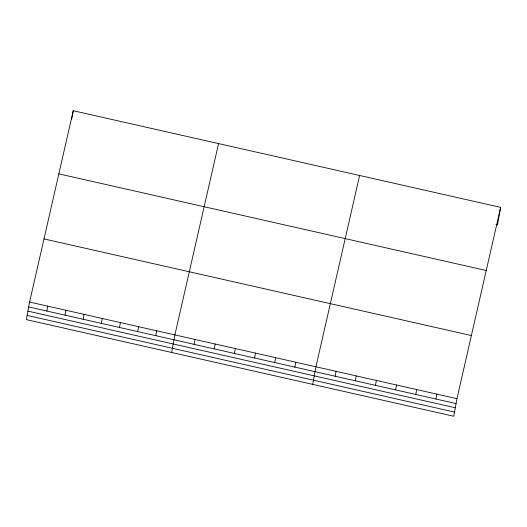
<?xml version="1.0" encoding="UTF-8"?>
<svg xmlns="http://www.w3.org/2000/svg" width="527" height="527" viewBox="0 0 527 527"><rect width="100%" height="100%" fill="white"/><g stroke="black" fill="none" stroke-linecap="round" stroke-linejoin="round"><path stroke-width="0.79" d="M29.578 302.043L26.35 319.632L453.747 416.264L456.968 398.675L500.65 207.368L73.253 110.736L29.578 302.043L456.968 398.675M71.718 119.115L73.253 110.736M46.844 311.042L47.74 306.147M65.005 315.146L65.908 310.258M83.174 319.257L84.07 314.362M101.336 323.361L102.231 318.473M119.504 327.465L120.4 322.577M137.666 331.575L138.561 326.687M155.827 335.679L156.73 330.791M171.664 352.484L174.892 334.902L218.567 143.594M194.14 344.342L195.043 339.454M214.291 348.9L215.187 344.012M234.443 353.452L235.338 348.564M254.587 358.011L255.483 353.123M274.738 362.569L275.634 357.675M294.883 367.121L295.785 362.233M312.702 384.374L315.93 366.792L359.612 175.484M335.185 376.232L336.081 371.344M355.33 380.79L356.226 375.903M375.481 385.342L376.377 380.454M395.625 389.901L396.528 385.013M415.777 394.453L416.673 389.565M435.928 399.011L436.824 394.124M500.65 207.368L497.422 224.957L495.874 224.607M58.84 173.87L486.237 270.503M43.991 238.915L471.388 335.547M28.682 306.931L456.072 403.57M27.911 311.121L455.308 407.76M27.121 315.436L454.511 412.074"/></g></svg>
